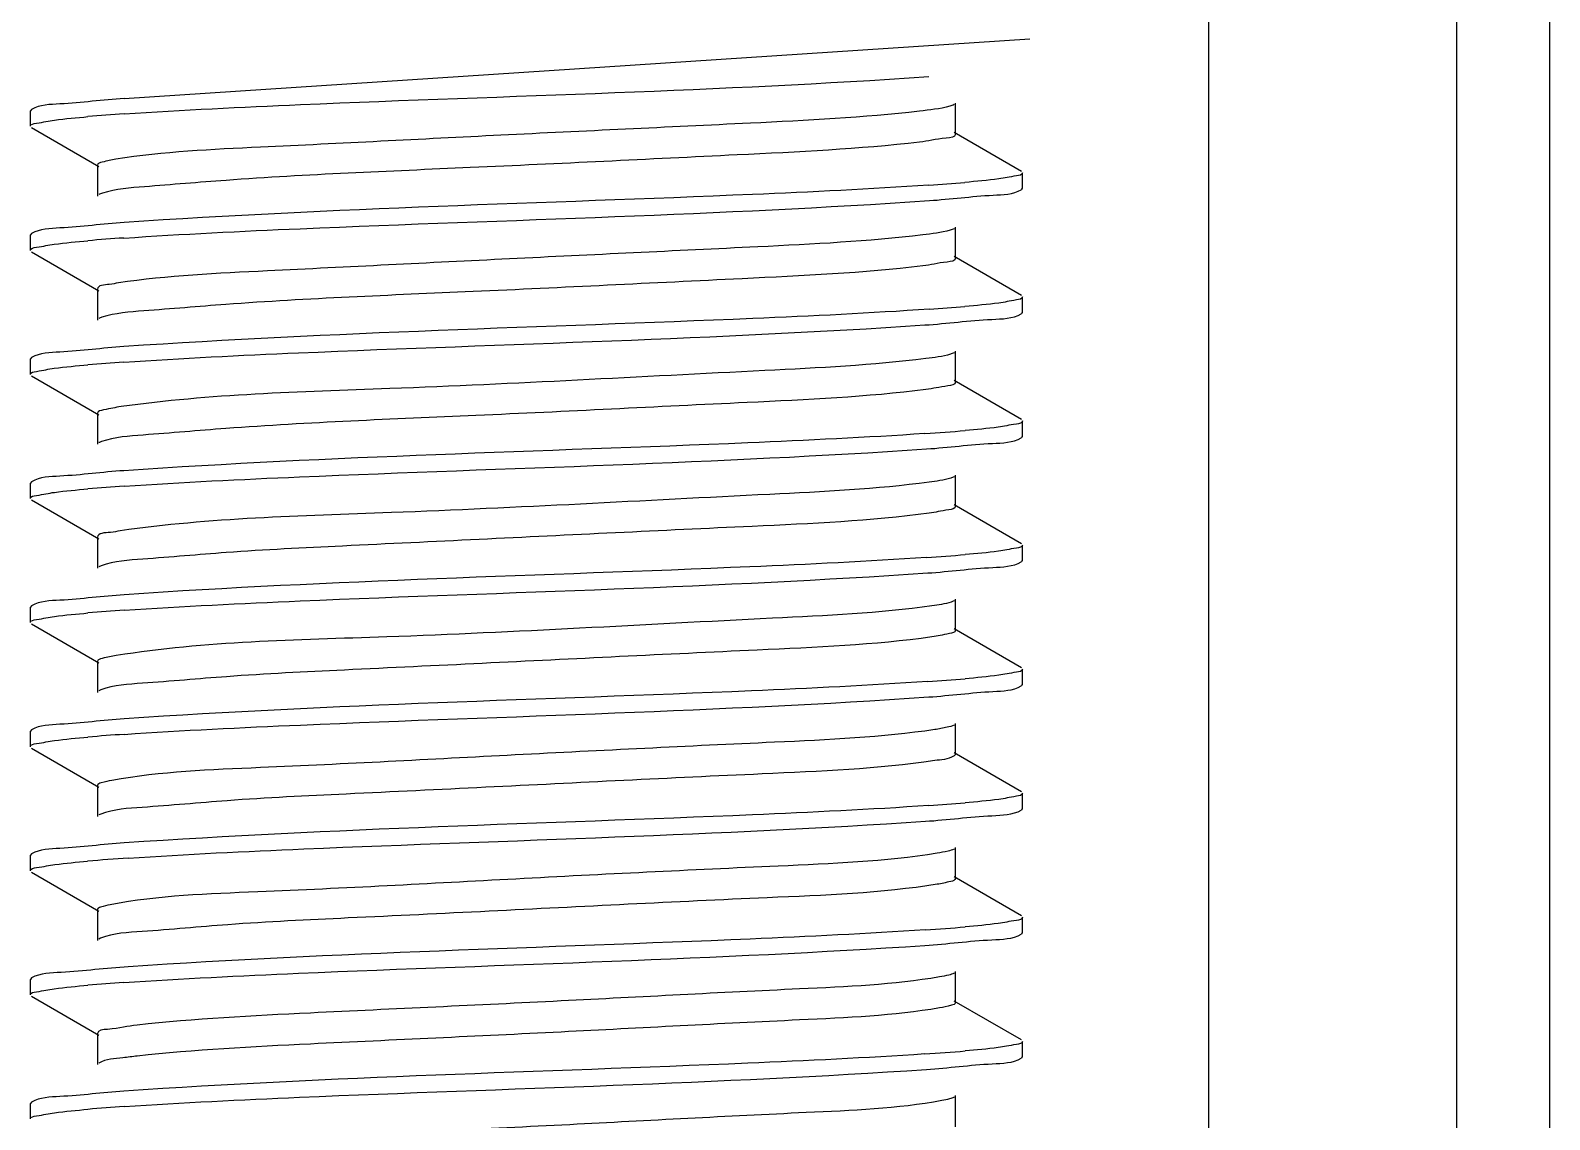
# Model space of a CAD drawing. Extents: x 1725261 to 1937680, y 860327 to 1571294.
# Drawn here: x 1825657 to 1825948.7, y 1252472 to 1252681.1 of the extents above; entities that cross this region are included whole.
import ezdxf

# ---------------------------------------------------------------- set-up
doc = ezdxf.new("R2010")
doc.units = 0
doc.header["$LTSCALE"] = 1000
doc.header["$MEASUREMENT"] = 0

msp = doc.modelspace()

# ---------------------------------------------------------------- linework, layer by layer
at = {"linetype": 'Continuous'}
for p, q in [((1825883.22, 1253335.18), (1825883.22, 1248594.16)), ((1825930.85, 1253335.18), (1825930.85, 1248594.16)), ((1825948.71, 1253335.18), (1825948.71, 1248594.16)), ((1825674.99, 1252668.02), (1825848.92, 1252679.44)), ((1825657.22, 1252665.91), (1825657, 1252665.65)), ((1825657, 1252662.67), (1825657, 1252665.65)), ((1825657, 1252662.67), (1825657, 1252665.65)), ((1825834.61, 1252661.19), (1825834.61, 1252667.14)), ((1825657.22, 1252662.41), (1825670.15, 1252654.93)), ((1825847.28, 1252654.01), (1825834.35, 1252661.49)), ((1825669.89, 1252655.23), (1825669.89, 1252649.28)), ((1825847.5, 1252650.77), (1825847.5, 1252653.74)), ((1825847.5, 1252650.77), (1825847.5, 1252653.74)), ((1825847.28, 1252650.51), (1825847.5, 1252650.77)), ((1825657.22, 1252642.1), (1825657, 1252641.84)), ((1825657, 1252638.86), (1825657, 1252641.84)), ((1825657, 1252638.86), (1825657, 1252641.84)), ((1825834.61, 1252637.37), (1825834.61, 1252643.33)), ((1825657.22, 1252638.6), (1825670.15, 1252631.12)), ((1825847.28, 1252630.19), (1825834.35, 1252637.67)), ((1825669.89, 1252631.42), (1825669.89, 1252625.47)), ((1825847.5, 1252626.96), (1825847.5, 1252629.93)), ((1825847.5, 1252626.96), (1825847.5, 1252629.93)), ((1825847.28, 1252626.69), (1825847.5, 1252626.96)), ((1825657.22, 1252618.29), (1825657, 1252618.03)), ((1825834.61, 1252613.56), (1825834.61, 1252619.51)), ((1825657, 1252615.05), (1825657, 1252618.03)), ((1825657, 1252615.05), (1825657, 1252618.03)), ((1825657.22, 1252614.79), (1825670.15, 1252607.31)), ((1825847.28, 1252606.38), (1825834.35, 1252613.86)), ((1825669.89, 1252607.61), (1825669.89, 1252601.65)), ((1825847.5, 1252603.14), (1825847.5, 1252606.12)), ((1825847.5, 1252603.14), (1825847.5, 1252606.12)), ((1825847.28, 1252602.88), (1825847.5, 1252603.14)), ((1825834.61, 1252589.75), (1825834.61, 1252595.7)), ((1825657.22, 1252594.47), (1825657, 1252594.21)), ((1825657, 1252591.24), (1825657, 1252594.21)), ((1825657, 1252591.24), (1825657, 1252594.21)), ((1825657.22, 1252590.97), (1825670.15, 1252583.49)), ((1825847.28, 1252582.57), (1825834.35, 1252590.05)), ((1825669.89, 1252583.79), (1825669.89, 1252577.84)), ((1825847.5, 1252579.33), (1825847.5, 1252582.31)), ((1825670.59, 1252578.34), (1825670.15, 1252578.14)), ((1825847.28, 1252579.07), (1825847.5, 1252579.33)), ((1825834.61, 1252565.93), (1825834.61, 1252571.89)), ((1825657.22, 1252570.66), (1825657, 1252570.4)), ((1825657, 1252567.42), (1825657, 1252570.4)), ((1825657, 1252567.42), (1825657, 1252570.4)), ((1825657.22, 1252567.16), (1825670.15, 1252559.68)), ((1825847.28, 1252558.75), (1825834.35, 1252566.24)), ((1825669.89, 1252559.98), (1825669.89, 1252554.03)), ((1825847.5, 1252555.52), (1825847.5, 1252558.49)), ((1825847.5, 1252555.52), (1825847.5, 1252558.49)), ((1825670.54, 1252554.51), (1825670.15, 1252554.33)), ((1825847.28, 1252555.26), (1825847.5, 1252555.52)), ((1825657.22, 1252546.85), (1825657, 1252546.59)), ((1825657, 1252543.61), (1825657, 1252546.59)), ((1825657, 1252543.61), (1825657, 1252546.59)), ((1825834.61, 1252542.12), (1825834.61, 1252548.08)), ((1825657.22, 1252543.35), (1825670.15, 1252535.87)), ((1825847.28, 1252534.94), (1825834.35, 1252542.42)), ((1825669.89, 1252536.17), (1825669.89, 1252530.22)), ((1825847.5, 1252531.7), (1825847.5, 1252534.68)), ((1825847.5, 1252531.7), (1825847.5, 1252534.68)), ((1825670.5, 1252530.68), (1825670.15, 1252530.52)), ((1825847.28, 1252531.44), (1825847.5, 1252531.7)), ((1825657.22, 1252523.03), (1825657, 1252522.77)), ((1825657, 1252519.8), (1825657, 1252522.77)), ((1825657, 1252519.8), (1825657, 1252522.77)), ((1825834.61, 1252518.31), (1825834.61, 1252524.26)), ((1825657.22, 1252519.54), (1825670.15, 1252512.05)), ((1825847.28, 1252511.13), (1825834.35, 1252518.61)), ((1825669.89, 1252512.36), (1825669.89, 1252506.4)), ((1825847.5, 1252507.89), (1825847.5, 1252510.87)), ((1825847.5, 1252507.89), (1825847.5, 1252510.87)), ((1825847.28, 1252507.63), (1825847.5, 1252507.89)), ((1825670.46, 1252506.85), (1825670.15, 1252506.7)), ((1825657.22, 1252499.22), (1825657, 1252498.96)), ((1825657, 1252495.98), (1825657, 1252498.96)), ((1825657, 1252495.98), (1825657, 1252498.96)), ((1825834.61, 1252494.5), (1825834.61, 1252500.45)), ((1825657.22, 1252495.72), (1825670.15, 1252488.24)), ((1825847.28, 1252487.32), (1825834.35, 1252494.8)), ((1825669.89, 1252488.54), (1825669.89, 1252482.59)), ((1825847.5, 1252484.08), (1825847.5, 1252487.05)), ((1825847.5, 1252484.08), (1825847.5, 1252487.05)), ((1825847.28, 1252483.82), (1825847.5, 1252484.08)), ((1825657.22, 1252475.41), (1825657, 1252475.15)), ((1825834.61, 1252470.68), (1825834.61, 1252476.64)), ((1825657, 1252472.17), (1825657, 1252475.15)), ((1825657, 1252472.17), (1825657, 1252475.15))]:
    msp.add_line(p, q, dxfattribs=at)
for centre, radius, start, end in [((1825702.36, 1252256.21), 409.75, 93.8309, 94.8034), ((1825802.15, 1253059.95), 409.49, 273.831, 274.805), ((1825702.28, 1252233.51), 408.64, 93.8384, 94.8035), ((1825802.27, 1253034.75), 408.1, 273.8416, 274.804), ((1825702.28, 1252209.62), 408.71, 93.8379, 94.8036), ((1825801.19, 1253024.43), 421.63, 273.7501, 274.8057), ((1825702.38, 1252184.61), 409.9, 93.83, 94.8034), ((1825801.6, 1252995.45), 416.44, 273.7834, 274.8062), ((1825702.4, 1252160.53), 410.18, 93.8281, 94.8033), ((1825801.93, 1252967.52), 412.32, 273.8111, 274.8058), ((1825702.37, 1252137.12), 409.77, 93.8308, 94.8034), ((1825802.15, 1252940.96), 409.56, 273.8305, 274.805), ((1825703.4, 1252100.3), 422.82, 93.743, 94.805), ((1825801.31, 1252927.67), 420.12, 273.7591, 274.8063), ((1825702.28, 1252090.61), 408.65, 93.8383, 94.8036), ((1825801.18, 1252905.55), 421.81, 273.7489, 274.8056), ((1825702.37, 1252065.57), 409.88, 93.8301, 94.8034)]:
    msp.add_arc(centre, radius, start, end, dxfattribs=at)
for points, knots in [([(1825674.99, 1252665.04), (1825686.26, 1252665.81), (1825737.77, 1252668.29), (1825789.35, 1252669.48), (1825829.51, 1252672.21)], [0, 0, 0, 0, 0.219207, 1, 1, 1, 1]), ([(1825675.01, 1252668.02), (1825670.9, 1252667.74), (1825665.12, 1252666.94), (1825658.83, 1252666.83), (1825657.23, 1252665.91)], [0, 0, 0, 0, 0.690341, 1, 1, 1, 1]), ([(1825827.7, 1252665.57), (1825816.92, 1252664.34), (1825790.1, 1252662.99), (1825747.91, 1252661.04), (1825707.32, 1252658.89), (1825682.58, 1252657.81), (1825673.4, 1252656.34)], [0, 0, 0, 0, 0.210492, 0.520764, 0.819615, 1, 1, 1, 1]), ([(1825834.35, 1252666.84), (1825834.1, 1252666.69), (1825831.91, 1252666.02), (1825829.65, 1252665.8), (1825827.7, 1252665.57)], [0, 0, 0, 0, 0.130925, 1, 1, 1, 1]), ([(1825657, 1252662.67), (1825657, 1252663.11), (1825659.29, 1252663.39), (1825660.44, 1252663.71), (1825661.6, 1252663.86)], [0, 0, 0, 0, 0.271512, 1, 1, 1, 1]), ([(1825827.7, 1252659.62), (1825816.08, 1252658.29), (1825787.29, 1252656.94), (1825742.94, 1252654.71), (1825704.91, 1252653.22), (1825681.45, 1252651.25), (1825673.43, 1252650.65), (1825670.82, 1252649.85)], [0, 0, 0, 0, 0.223118, 0.549331, 0.848052, 0.947905, 1, 1, 1, 1]), ([(1825834.61, 1252661.19), (1825834.62, 1252660.55), (1825831.1, 1252660.32), (1825829.43, 1252659.82), (1825827.7, 1252659.62)], [0, 0, 0, 0, 0.268344, 1, 1, 1, 1]), ([(1825673.4, 1252656.34), (1825672.52, 1252656.2), (1825671.57, 1252655.97), (1825669.89, 1252655.58), (1825669.89, 1252655.23)], [0, 0, 0, 0, 0.719855, 1, 1, 1, 1]), ([(1825847.5, 1252653.74), (1825847.5, 1252653.31), (1825845.23, 1252653.03), (1825844.08, 1252652.72), (1825842.94, 1252652.57)], [0, 0, 0, 0, 0.27162, 1, 1, 1, 1]), ([(1825829.51, 1252651.38), (1825818.24, 1252650.61), (1825766.73, 1252648.13), (1825715.15, 1252646.94), (1825674.99, 1252644.21)], [0, 0, 0, 0, 0.219225, 1, 1, 1, 1]), ([(1825829.61, 1252648.41), (1825833.7, 1252648.69), (1825839.43, 1252649.48), (1825845.68, 1252649.59), (1825847.27, 1252650.51)], [0, 0, 0, 0, 0.690204, 1, 1, 1, 1]), ([(1825670.82, 1252649.85), (1825670.69, 1252649.81), (1825670.46, 1252649.73), (1825670.24, 1252649.63), (1825670.15, 1252649.58)], [0, 0, 0, 0, 0.565422, 1, 1, 1, 1]), ([(1825674.92, 1252641.22), (1825686.21, 1252641.99), (1825737.77, 1252644.48), (1825789.39, 1252645.67), (1825829.61, 1252648.41)], [0, 0, 0, 0, 0.219144, 1, 1, 1, 1]), ([(1825674.99, 1252644.21), (1825670.88, 1252643.93), (1825665.11, 1252643.13), (1825658.83, 1252643.02), (1825657.23, 1252642.1)], [0, 0, 0, 0, 0.690315, 1, 1, 1, 1]), ([(1825828.35, 1252641.84), (1825817.83, 1252640.57), (1825791.33, 1252639.26), (1825749.37, 1252637.28), (1825708.47, 1252635.17), (1825683.36, 1252634.02), (1825673.9, 1252632.61)], [0, 0, 0, 0, 0.205418, 0.513768, 0.814544, 1, 1, 1, 1]), ([(1825834.35, 1252643.02), (1825834.11, 1252642.89), (1825832.14, 1252642.26), (1825830.1, 1252642.05), (1825828.35, 1252641.84)], [0, 0, 0, 0, 0.133703, 1, 1, 1, 1]), ([(1825657, 1252638.86), (1825657, 1252639.29), (1825659.28, 1252639.58), (1825660.43, 1252639.89), (1825661.58, 1252640.04)], [0, 0, 0, 0, 0.271571, 1, 1, 1, 1]), ([(1825828.35, 1252635.89), (1825816.83, 1252634.5), (1825787.99, 1252633.18), (1825743.42, 1252630.9), (1825705.01, 1252629.44), (1825681.37, 1252627.41), (1825673.31, 1252626.84), (1825670.73, 1252626.01)], [0, 0, 0, 0, 0.220204, 0.547586, 0.848383, 0.94851, 1, 1, 1, 1]), ([(1825834.61, 1252637.37), (1825834.62, 1252636.79), (1825831.45, 1252636.51), (1825829.91, 1252636.07), (1825828.35, 1252635.89)], [0, 0, 0, 0, 0.269649, 1, 1, 1, 1]), ([(1825673.9, 1252632.61), (1825673.31, 1252632.52), (1825672.18, 1252632.2), (1825669.89, 1252632.23), (1825669.89, 1252631.42)], [0, 0, 0, 0, 0.421018, 1, 1, 1, 1]), ([(1825847.5, 1252629.93), (1825847.5, 1252629.5), (1825845.23, 1252629.21), (1825844.08, 1252628.9), (1825842.94, 1252628.75)], [0, 0, 0, 0, 0.271621, 1, 1, 1, 1]), ([(1825829.61, 1252627.57), (1825818.33, 1252626.8), (1825766.76, 1252624.32), (1825715.14, 1252623.13), (1825674.92, 1252620.39)], [0, 0, 0, 0, 0.219059, 1, 1, 1, 1]), ([(1825670.73, 1252626.01), (1825670.62, 1252625.97), (1825670.42, 1252625.9), (1825670.23, 1252625.81), (1825670.15, 1252625.77)], [0, 0, 0, 0, 0.559972, 1, 1, 1, 1]), ([(1825674.93, 1252617.41), (1825686.11, 1252618.17), (1825737.39, 1252620.65), (1825788.73, 1252621.86), (1825828.77, 1252624.54)], [0, 0, 0, 0, 0.218315, 1, 1, 1, 1]), ([(1825828.77, 1252624.54), (1825833.05, 1252624.82), (1825839.06, 1252625.66), (1825845.61, 1252625.74), (1825847.27, 1252626.69)], [0, 0, 0, 0, 0.691064, 1, 1, 1, 1]), ([(1825674.92, 1252620.39), (1825670.83, 1252620.11), (1825665.08, 1252619.31), (1825658.82, 1252619.2), (1825657.23, 1252618.29)], [0, 0, 0, 0, 0.690246, 1, 1, 1, 1]), ([(1825834.35, 1252619.21), (1825834.13, 1252619.09), (1825832.37, 1252618.5), (1825830.54, 1252618.3), (1825828.96, 1252618.1)], [0, 0, 0, 0, 0.136714, 1, 1, 1, 1]), ([(1825657, 1252615.05), (1825657, 1252615.48), (1825659.28, 1252615.77), (1825660.43, 1252616.08), (1825661.58, 1252616.23)], [0, 0, 0, 0, 0.271569, 1, 1, 1, 1]), ([(1825828.96, 1252618.1), (1825818.7, 1252616.8), (1825784.33, 1252615.17), (1825732.88, 1252612.26), (1825691.5, 1252611.27), (1825674.42, 1252608.87)], [0, 0, 0, 0, 0.200359, 0.665926, 1, 1, 1, 1]), ([(1825834.61, 1252613.56), (1825834.61, 1252613.03), (1825831.79, 1252612.72), (1825830.38, 1252612.33), (1825828.96, 1252612.15)], [0, 0, 0, 0, 0.271205, 1, 1, 1, 1]), ([(1825828.96, 1252612.15), (1825817.57, 1252610.71), (1825788.7, 1252609.43), (1825743.94, 1252607.1), (1825705.15, 1252605.66), (1825681.32, 1252603.58), (1825673.21, 1252603.04), (1825670.66, 1252602.17)], [0, 0, 0, 0, 0.217121, 0.545559, 0.848485, 0.948981, 1, 1, 1, 1]), ([(1825674.42, 1252608.87), (1825673.29, 1252608.71), (1825672.11, 1252608.41), (1825669.89, 1252608.04), (1825669.89, 1252607.61)], [0, 0, 0, 0, 0.725085, 1, 1, 1, 1]), ([(1825828.77, 1252603.7), (1825817.45, 1252602.94), (1825766.16, 1252600.49), (1825714.82, 1252599.29), (1825674.93, 1252596.58)], [0, 0, 0, 0, 0.221032, 1, 1, 1, 1]), ([(1825847.5, 1252606.12), (1825847.5, 1252605.68), (1825845.17, 1252605.4), (1825843.99, 1252605.08), (1825842.81, 1252604.92)], [0, 0, 0, 0, 0.271165, 1, 1, 1, 1]), ([(1825670.66, 1252602.17), (1825670.56, 1252602.14), (1825670.39, 1252602.07), (1825670.22, 1252602), (1825670.15, 1252601.96)], [0, 0, 0, 0, 0.555073, 1, 1, 1, 1]), ([(1825675, 1252593.6), (1825686.22, 1252594.37), (1825737.58, 1252596.84), (1825789, 1252598.05), (1825829.08, 1252600.75)], [0, 0, 0, 0, 0.218794, 1, 1, 1, 1]), ([(1825829.08, 1252600.75), (1825833.29, 1252601.03), (1825839.2, 1252601.85), (1825845.63, 1252601.94), (1825847.27, 1252602.88)], [0, 0, 0, 0, 0.69076, 1, 1, 1, 1]), ([(1825674.93, 1252596.58), (1825670.83, 1252596.3), (1825665.08, 1252595.5), (1825658.82, 1252595.39), (1825657.23, 1252594.47)], [0, 0, 0, 0, 0.690251, 1, 1, 1, 1]), ([(1825834.35, 1252595.4), (1825834.15, 1252595.28), (1825832.59, 1252594.75), (1825830.95, 1252594.55), (1825829.55, 1252594.37)], [0, 0, 0, 0, 0.139964, 1, 1, 1, 1]), ([(1825657, 1252591.24), (1825657, 1252591.67), (1825659.29, 1252591.95), (1825660.44, 1252592.27), (1825661.6, 1252592.42)], [0, 0, 0, 0, 0.271503, 1, 1, 1, 1]), ([(1825829.55, 1252594.37), (1825819.41, 1252593.01), (1825784.92, 1252591.42), (1825733.24, 1252588.43), (1825691.48, 1252587.5), (1825674.26, 1252585.04)], [0, 0, 0, 0, 0.197233, 0.664604, 1, 1, 1, 1]), ([(1825834.61, 1252589.75), (1825834.61, 1252589.27), (1825832.1, 1252588.92), (1825830.82, 1252588.58), (1825829.55, 1252588.41)], [0, 0, 0, 0, 0.272967, 1, 1, 1, 1]), ([(1825829.55, 1252588.41), (1825818.29, 1252586.91), (1825789.42, 1252585.65), (1825751.88, 1252583.79), (1825718.24, 1252582.18), (1825696.65, 1252581.14), (1825681.3, 1252579.74), (1825673.13, 1252579.23), (1825670.59, 1252578.34)], [0, 0, 0, 0, 0.213883, 0.543283, 0.707942, 0.848388, 0.949336, 1, 1, 1, 1]), ([(1825674.26, 1252585.04), (1825673.63, 1252584.94), (1825672.4, 1252584.59), (1825669.89, 1252584.68), (1825669.89, 1252583.79)], [0, 0, 0, 0, 0.42179, 1, 1, 1, 1]), ([(1825847.5, 1252582.31), (1825847.5, 1252581.87), (1825845.2, 1252581.59), (1825844.04, 1252581.27), (1825842.88, 1252581.12)], [0, 0, 0, 0, 0.27139, 1, 1, 1, 1]), ([(1825829.08, 1252579.91), (1825817.78, 1252579.15), (1825766.42, 1252576.68), (1825715, 1252575.49), (1825675, 1252572.77)], [0, 0, 0, 0, 0.220239, 1, 1, 1, 1]), ([(1825829.33, 1252576.95), (1825833.49, 1252577.23), (1825839.31, 1252578.04), (1825845.66, 1252578.14), (1825847.27, 1252579.07)], [0, 0, 0, 0, 0.690501, 1, 1, 1, 1]), ([(1825675.01, 1252569.79), (1825686.27, 1252570.56), (1825737.71, 1252573.03), (1825789.21, 1252574.23), (1825829.33, 1252576.95)], [0, 0, 0, 0, 0.219088, 1, 1, 1, 1]), ([(1825675, 1252572.77), (1825670.88, 1252572.49), (1825665.12, 1252571.69), (1825658.83, 1252571.58), (1825657.23, 1252570.66)], [0, 0, 0, 0, 0.690324, 1, 1, 1, 1]), ([(1825834.35, 1252571.59), (1825834.17, 1252571.48), (1825832.79, 1252570.99), (1825831.34, 1252570.8), (1825830.11, 1252570.63)], [0, 0, 0, 0, 0.143518, 1, 1, 1, 1]), ([(1825657, 1252567.42), (1825657, 1252567.86), (1825659.29, 1252568.14), (1825660.45, 1252568.46), (1825661.6, 1252568.61)], [0, 0, 0, 0, 0.27149, 1, 1, 1, 1]), ([(1825830.11, 1252570.63), (1825819.96, 1252569.2), (1825784.97, 1252567.67), (1825732.88, 1252564.47), (1825690.64, 1252563.81), (1825673.5, 1252561.11)], [0, 0, 0, 0, 0.195888, 0.668212, 1, 1, 1, 1]), ([(1825834.61, 1252565.93), (1825834.61, 1252565.5), (1825832.4, 1252565.14), (1825831.24, 1252564.83), (1825830.11, 1252564.68)], [0, 0, 0, 0, 0.275042, 1, 1, 1, 1]), ([(1825830.11, 1252564.68), (1825818.99, 1252563.11), (1825790.13, 1252561.91), (1825752.53, 1252560), (1825718.59, 1252558.38), (1825696.77, 1252557.34), (1825681.29, 1252555.91), (1825673.07, 1252555.43), (1825670.54, 1252554.51)], [0, 0, 0, 0, 0.210506, 0.540786, 0.706621, 0.84812, 0.949594, 1, 1, 1, 1]), ([(1825673.5, 1252561.11), (1825672.59, 1252560.96), (1825671.62, 1252560.73), (1825669.89, 1252560.34), (1825669.89, 1252559.98)], [0, 0, 0, 0, 0.720573, 1, 1, 1, 1]), ([(1825847.5, 1252558.49), (1825847.5, 1252558.06), (1825845.22, 1252557.78), (1825844.07, 1252557.46), (1825842.92, 1252557.31)], [0, 0, 0, 0, 0.271542, 1, 1, 1, 1]), ([(1825829.33, 1252556.11), (1825818.05, 1252555.35), (1825766.61, 1252552.87), (1825715.11, 1252551.68), (1825675.01, 1252548.96)], [0, 0, 0, 0, 0.219626, 1, 1, 1, 1]), ([(1825829.51, 1252553.15), (1825833.62, 1252553.43), (1825839.39, 1252554.23), (1825845.67, 1252554.34), (1825847.27, 1252555.26)], [0, 0, 0, 0, 0.690315, 1, 1, 1, 1]), ([(1825674.99, 1252545.98), (1825686.27, 1252546.74), (1825737.77, 1252549.23), (1825789.34, 1252550.42), (1825829.51, 1252553.15)], [0, 0, 0, 0, 0.219207, 1, 1, 1, 1]), ([(1825675.01, 1252548.96), (1825670.9, 1252548.68), (1825665.12, 1252547.88), (1825658.83, 1252547.77), (1825657.23, 1252546.85)], [0, 0, 0, 0, 0.690341, 1, 1, 1, 1]), ([(1825830.63, 1252546.89), (1825820.45, 1252545.37), (1825793.52, 1252544.21), (1825750.37, 1252542.08), (1825708.02, 1252539.76), (1825682.06, 1252538.84), (1825672.66, 1252537.15)], [0, 0, 0, 0, 0.195054, 0.509751, 0.81902, 1, 1, 1, 1]), ([(1825834.35, 1252547.77), (1825833.95, 1252547.54), (1825832.68, 1252547.24), (1825831.44, 1252547.01), (1825830.63, 1252546.89)], [0, 0, 0, 0, 0.361946, 1, 1, 1, 1]), ([(1825657, 1252543.61), (1825657, 1252544.04), (1825659.29, 1252544.33), (1825660.44, 1252544.64), (1825661.6, 1252544.79)], [0, 0, 0, 0, 0.271511, 1, 1, 1, 1]), ([(1825830.63, 1252540.94), (1825819.68, 1252539.3), (1825790.84, 1252538.17), (1825753.19, 1252536.21), (1825718.96, 1252534.59), (1825696.91, 1252533.55), (1825681.31, 1252532.08), (1825673.01, 1252531.63), (1825670.5, 1252530.68)], [0, 0, 0, 0, 0.207, 0.538089, 0.705109, 0.8477, 0.949766, 1, 1, 1, 1]), ([(1825834.61, 1252542.12), (1825834.61, 1252541.99), (1825833.24, 1252541.04), (1825831.89, 1252541.13), (1825830.63, 1252540.94)], [0, 0, 0, 0, 0.092175, 1, 1, 1, 1]), ([(1825672.66, 1252537.15), (1825671.96, 1252537.03), (1825671.18, 1252536.85), (1825669.89, 1252536.45), (1825669.89, 1252536.17)], [0, 0, 0, 0, 0.714305, 1, 1, 1, 1]), ([(1825847.5, 1252534.68), (1825847.5, 1252534.25), (1825845.23, 1252533.96), (1825844.08, 1252533.65), (1825842.94, 1252533.5)], [0, 0, 0, 0, 0.271618, 1, 1, 1, 1]), ([(1825829.51, 1252532.31), (1825818.23, 1252531.55), (1825766.72, 1252529.07), (1825715.15, 1252527.87), (1825674.99, 1252525.14)], [0, 0, 0, 0, 0.219234, 1, 1, 1, 1]), ([(1825828.85, 1252529.29), (1825833.12, 1252529.58), (1825839.1, 1252530.41), (1825845.61, 1252530.49), (1825847.27, 1252531.44)], [0, 0, 0, 0, 0.690986, 1, 1, 1, 1]), ([(1825675.8, 1252522.22), (1825687.03, 1252522.97), (1825738.05, 1252525.42), (1825789.13, 1252526.63), (1825828.85, 1252529.29)], [0, 0, 0, 0, 0.220435, 1, 1, 1, 1]), ([(1825674.99, 1252525.14), (1825670.88, 1252524.86), (1825665.11, 1252524.06), (1825658.83, 1252523.96), (1825657.23, 1252523.03)], [0, 0, 0, 0, 0.690316, 1, 1, 1, 1]), ([(1825831.12, 1252523.16), (1825821.03, 1252521.54), (1825793.95, 1252520.46), (1825750.48, 1252518.28), (1825707.78, 1252515.88), (1825681.63, 1252515.06), (1825672.3, 1252513.28)], [0, 0, 0, 0, 0.192604, 0.509424, 0.820982, 1, 1, 1, 1]), ([(1825834.35, 1252523.96), (1825834, 1252523.76), (1825832.9, 1252523.47), (1825831.82, 1252523.27), (1825831.12, 1252523.16)], [0, 0, 0, 0, 0.367593, 1, 1, 1, 1]), ([(1825657, 1252519.8), (1825657, 1252520.24), (1825659.35, 1252520.52), (1825660.53, 1252520.84), (1825661.71, 1252520.99)], [0, 0, 0, 0, 0.271089, 1, 1, 1, 1]), ([(1825831.12, 1252517.2), (1825820.34, 1252515.48), (1825791.54, 1252514.43), (1825753.86, 1252512.42), (1825719.36, 1252510.79), (1825697.07, 1252509.76), (1825681.34, 1252508.25), (1825672.97, 1252507.83), (1825670.46, 1252506.85)], [0, 0, 0, 0, 0.203373, 0.535211, 0.703427, 0.847147, 0.949865, 1, 1, 1, 1]), ([(1825834.61, 1252518.31), (1825834.61, 1252517.96), (1825832.94, 1252517.57), (1825832, 1252517.34), (1825831.12, 1252517.2)], [0, 0, 0, 0, 0.280331, 1, 1, 1, 1]), ([(1825672.3, 1252513.28), (1825671.69, 1252513.16), (1825670.99, 1252513), (1825669.89, 1252512.61), (1825669.89, 1252512.36)], [0, 0, 0, 0, 0.710691, 1, 1, 1, 1]), ([(1825847.5, 1252510.87), (1825847.5, 1252510.43), (1825845.18, 1252510.15), (1825844.01, 1252509.83), (1825842.84, 1252509.68)], [0, 0, 0, 0, 0.271257, 1, 1, 1, 1]), ([(1825828.85, 1252508.46), (1825817.65, 1252507.71), (1825766.63, 1252505.26), (1825715.55, 1252504.03), (1825675.8, 1252501.38)], [0, 0, 0, 0, 0.219935, 1, 1, 1, 1]), ([(1825828.76, 1252505.47), (1825833.05, 1252505.76), (1825839.05, 1252506.59), (1825845.61, 1252506.67), (1825847.27, 1252507.63)], [0, 0, 0, 0, 0.691075, 1, 1, 1, 1]), ([(1825674.92, 1252498.35), (1825686.1, 1252499.11), (1825737.38, 1252501.58), (1825788.72, 1252502.8), (1825828.76, 1252505.47)], [0, 0, 0, 0, 0.218297, 1, 1, 1, 1]), ([(1825675.8, 1252501.38), (1825671.5, 1252501.1), (1825665.47, 1252500.26), (1825658.9, 1252500.18), (1825657.23, 1252499.22)], [0, 0, 0, 0, 0.691141, 1, 1, 1, 1]), ([(1825831.58, 1252499.42), (1825822.71, 1252497.9), (1825798.37, 1252496.9), (1825758.13, 1252494.69), (1825715.72, 1252492.77), (1825688.56, 1252491.4), (1825677.52, 1252490.19)], [0, 0, 0, 0, 0.175014, 0.471824, 0.784132, 1, 1, 1, 1]), ([(1825834.35, 1252500.15), (1825834.04, 1252499.97), (1825833.1, 1252499.71), (1825832.17, 1252499.52), (1825831.58, 1252499.42)], [0, 0, 0, 0, 0.373885, 1, 1, 1, 1]), ([(1825657, 1252495.98), (1825657, 1252496.42), (1825659.28, 1252496.7), (1825660.43, 1252497.02), (1825661.58, 1252497.16)], [0, 0, 0, 0, 0.271572, 1, 1, 1, 1]), ([(1825831.58, 1252493.47), (1825822.71, 1252491.95), (1825798.37, 1252490.95), (1825758.13, 1252488.73), (1825715.72, 1252486.82), (1825688.56, 1252485.44), (1825677.52, 1252484.23)], [0, 0, 0, 0, 0.175014, 0.471824, 0.784132, 1, 1, 1, 1]), ([(1825834.61, 1252494.5), (1825834.61, 1252494.19), (1825833.19, 1252493.79), (1825832.35, 1252493.6), (1825831.58, 1252493.47)], [0, 0, 0, 0, 0.283723, 1, 1, 1, 1]), ([(1825677.52, 1252490.19), (1825675.61, 1252489.98), (1825673.79, 1252489.42), (1825669.88, 1252489.24), (1825669.89, 1252488.54)], [0, 0, 0, 0, 0.732819, 1, 1, 1, 1]), ([(1825847.5, 1252487.05), (1825847.5, 1252486.61), (1825845.16, 1252486.33), (1825843.99, 1252486.01), (1825842.81, 1252485.86)], [0, 0, 0, 0, 0.271157, 1, 1, 1, 1]), ([(1825677.52, 1252484.23), (1825676.6, 1252484.13), (1825674.15, 1252483.77), (1825671.51, 1252483.68), (1825670.15, 1252482.89)], [0, 0, 0, 0, 0.371801, 1, 1, 1, 1]), ([(1825828.76, 1252484.64), (1825817.43, 1252483.88), (1825766.16, 1252481.42), (1825714.81, 1252480.23), (1825674.92, 1252477.51)], [0, 0, 0, 0, 0.22106, 1, 1, 1, 1]), ([(1825675, 1252474.54), (1825686.22, 1252475.3), (1825737.58, 1252477.78), (1825789, 1252478.98), (1825829.07, 1252481.68)], [0, 0, 0, 0, 0.218782, 1, 1, 1, 1]), ([(1825829.07, 1252481.68), (1825833.29, 1252481.96), (1825839.19, 1252482.78), (1825845.63, 1252482.88), (1825847.27, 1252483.82)], [0, 0, 0, 0, 0.69077, 1, 1, 1, 1]), ([(1825674.92, 1252477.51), (1825670.83, 1252477.23), (1825665.08, 1252476.44), (1825658.82, 1252476.33), (1825657.23, 1252475.41)], [0, 0, 0, 0, 0.690248, 1, 1, 1, 1]), ([(1825832.01, 1252475.68), (1825823.43, 1252474.1), (1825799.47, 1252473.19), (1825759.59, 1252470.92), (1825716.99, 1252469.03), (1825689.52, 1252467.64), (1825678.23, 1252466.45)], [0, 0, 0, 0, 0.169916, 0.464788, 0.779028, 1, 1, 1, 1]), ([(1825834.35, 1252476.34), (1825834.08, 1252476.18), (1825833.3, 1252475.94), (1825832.51, 1252475.77), (1825832.01, 1252475.68)], [0, 0, 0, 0, 0.380929, 1, 1, 1, 1]), ([(1825657, 1252472.17), (1825657, 1252472.61), (1825659.29, 1252472.89), (1825660.44, 1252473.2), (1825661.6, 1252473.35)], [0, 0, 0, 0, 0.271504, 1, 1, 1, 1])]:
    msp.add_open_spline(points, degree=3, knots=knots, dxfattribs=at)
for points in [[(1825661.6, 1252663.86), (1825663.74, 1252664.13), (1825665.9, 1252664.33), (1825668.05, 1252664.52)], [(1825842.94, 1252652.57), (1825840.78, 1252652.29), (1825838.62, 1252652.09), (1825836.45, 1252651.9)], [(1825661.58, 1252640.04), (1825663.73, 1252640.32), (1825665.89, 1252640.52), (1825668.06, 1252640.71)], [(1825842.94, 1252628.75), (1825840.78, 1252628.47), (1825838.61, 1252628.27), (1825836.44, 1252628.09)], [(1825661.58, 1252616.23), (1825663.73, 1252616.51), (1825665.89, 1252616.71), (1825668.06, 1252616.89)], [(1825842.81, 1252604.92), (1825840.72, 1252604.66), (1825838.62, 1252604.46), (1825836.51, 1252604.28)], [(1825661.6, 1252592.42), (1825663.74, 1252592.7), (1825665.9, 1252592.9), (1825668.05, 1252593.08)], [(1825842.88, 1252581.12), (1825840.76, 1252580.85), (1825838.62, 1252580.65), (1825836.49, 1252580.47)], [(1825661.6, 1252568.61), (1825663.75, 1252568.88), (1825665.9, 1252569.08), (1825668.05, 1252569.27)], [(1825842.92, 1252557.31), (1825840.78, 1252557.03), (1825838.62, 1252556.83), (1825836.47, 1252556.65)], [(1825661.6, 1252544.79), (1825663.74, 1252545.07), (1825665.9, 1252545.27), (1825668.05, 1252545.45)], [(1825842.94, 1252533.5), (1825840.78, 1252533.22), (1825838.62, 1252533.02), (1825836.46, 1252532.84)], [(1825661.71, 1252520.99), (1825663.8, 1252521.26), (1825665.89, 1252521.46), (1825667.98, 1252521.64)], [(1825842.84, 1252509.68), (1825840.74, 1252509.41), (1825838.62, 1252509.21), (1825836.51, 1252509.03)], [(1825661.58, 1252497.16), (1825663.73, 1252497.44), (1825665.89, 1252497.64), (1825668.06, 1252497.83)], [(1825842.81, 1252485.86), (1825840.72, 1252485.59), (1825838.62, 1252485.4), (1825836.51, 1252485.22)], [(1825661.6, 1252473.35), (1825663.74, 1252473.63), (1825665.9, 1252473.83), (1825668.05, 1252474.02)]]:
    msp.add_open_spline(points, degree=3, dxfattribs=at)

doc.saveas('drawing.dxf')
